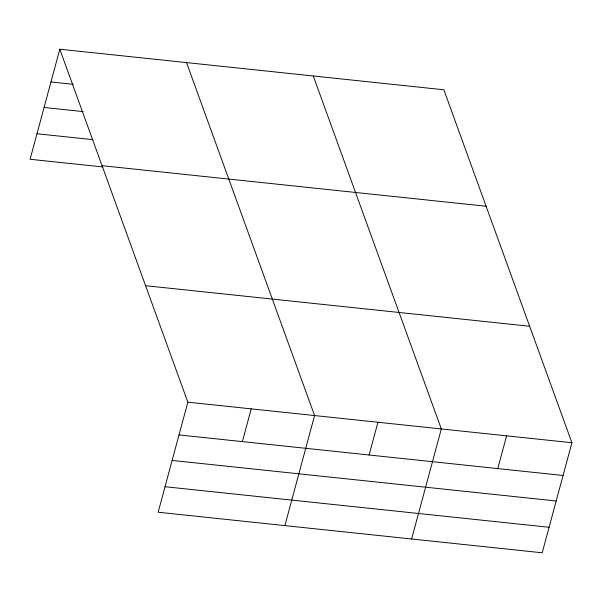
<?xml version="1.0" encoding="UTF-8"?>
<svg xmlns="http://www.w3.org/2000/svg" width="602" height="602" viewBox="0 0 602 602"><rect width="100%" height="100%" fill="white"/><g stroke="black" fill="none" stroke-linecap="round" stroke-linejoin="round"><path stroke-width="0.9" d="M59.794 49.214L187.839 402.174L158.145 512.227L542.206 552.786L571.9 442.733L443.855 89.773L59.794 49.214L30.1 159.267L102.791 166.942M242.373 441.612L251.207 408.863M284.881 525.614L314.575 415.553L186.537 62.593M369.109 454.999L377.951 422.25M411.625 539.001L441.319 428.94L313.273 75.98M497.771 468.589L506.613 435.84M50.959 81.962L73.324 84.325M44.074 107.472L83.219 111.603M36.985 133.757L92.896 139.664M102.047 165.685L486.115 206.253M145.586 285.694L529.647 326.254M187.839 402.174L571.9 442.733M179.005 434.922L563.066 475.482M172.119 460.432L556.18 500.992M165.023 486.717L549.084 527.277"/></g></svg>
